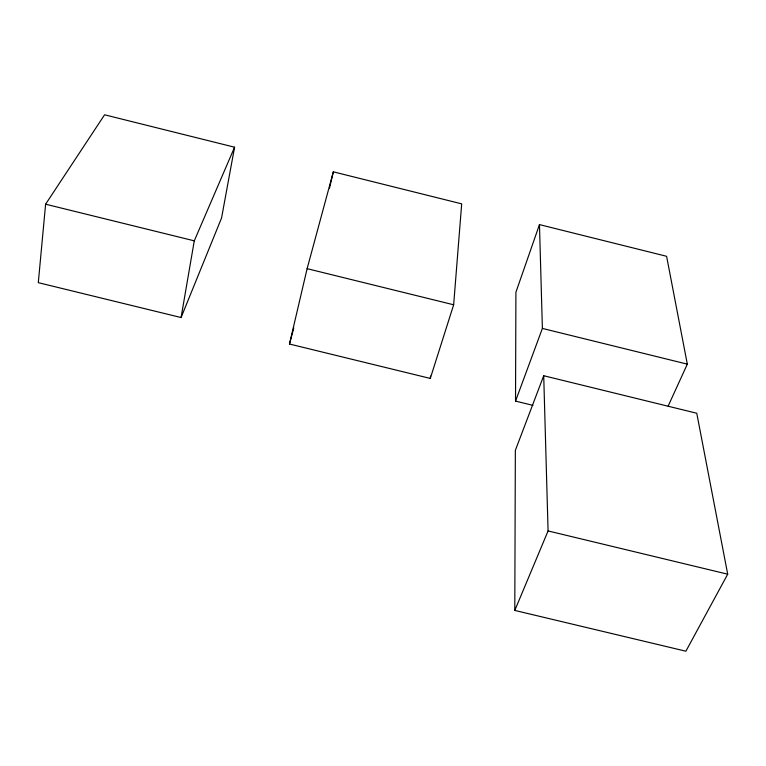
<?xml version="1.0" encoding="UTF-8"?>
<svg xmlns="http://www.w3.org/2000/svg" width="766" height="766" viewBox="0 0 766 766"><rect width="100%" height="100%" fill="white"/><g stroke="black" fill="none" stroke-linecap="round" stroke-linejoin="round"><path stroke-width="1.15" d="M514.79 610.425L515.355 450.351L543.716 375.723L696.763 413.247L727.7 574.194L685.886 651.205L514.79 610.425L548.083 530.934L543.716 375.723M532.945 405.358L515.528 401.106L515.911 292.239L539.465 224.601L666.592 256.294L687.322 364.147L668.144 406.095M453.654 304.782L461.687 203.852L333.334 171.833L307.118 268.665L289.481 344.03L430.291 378.433L453.654 304.782L307.118 268.665M45.606 204.196L38.3 282.664L181.082 317.545L221.556 217.994L234.578 147.206L104.588 114.795L45.606 204.196L194.277 240.84L234.578 147.206M430.291 378.433L430.53 376.068M181.082 317.545L194.277 240.84M329.495 188.11L333.334 171.833M289.481 344.03L293.799 327.915M515.528 401.106L542.385 328.423L539.465 224.601M548.083 530.934L727.7 574.194M542.385 328.423L687.322 364.147"/></g></svg>
